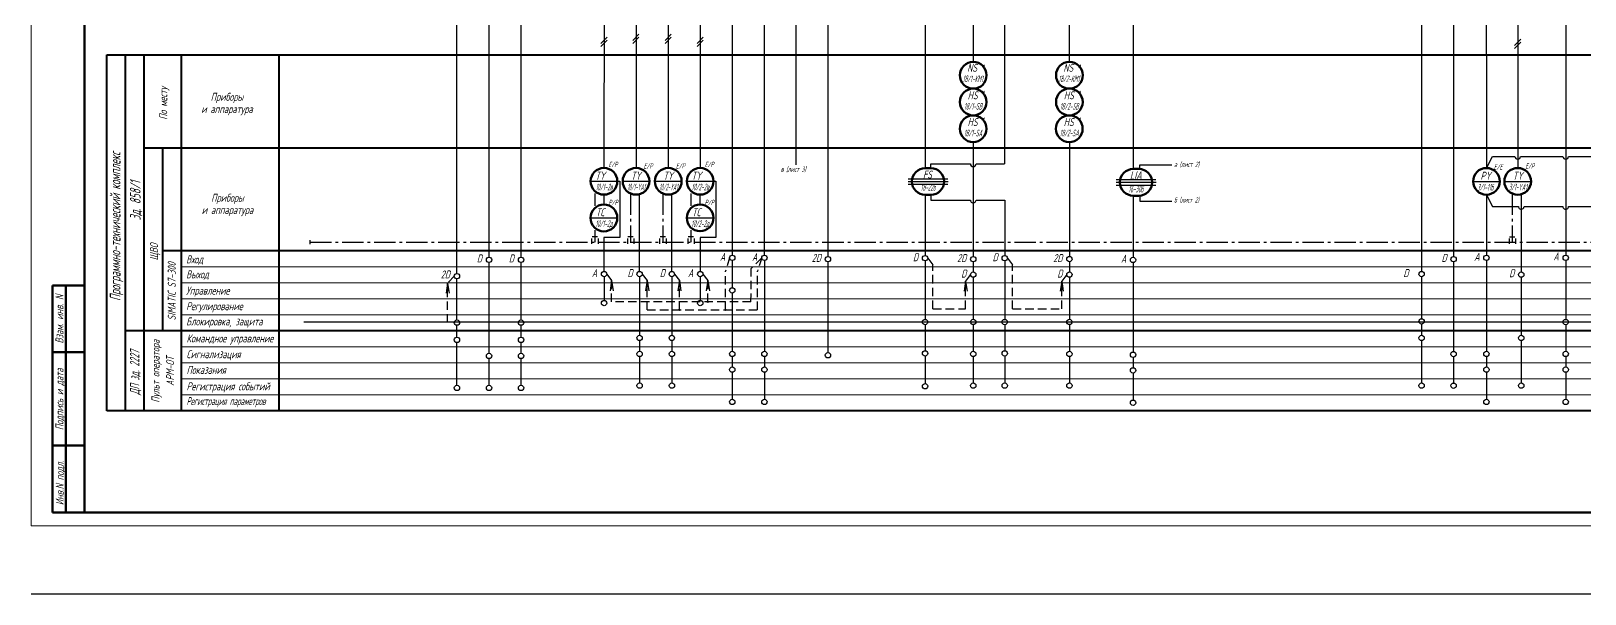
# Model space of a CAD drawing. Header units: millimetres. Extents: x -680 to 9204, y -4430 to 7779.
# Drawn here: x 3373 to 3956, y 6499 to 6710 of the extents above; entities that cross this region are included whole.
import ezdxf
from ezdxf.enums import TextEntityAlignment as Align

# ---------------------------------------------------------------- set-up
doc = ezdxf.new("R2010")
doc.units = ezdxf.units.MM
doc.linetypes.add('gost6', pattern=[12, 8, -1.5, 1, -1.5])
doc.linetypes.add('невидимая2', pattern=[4.7625, 3.175, -1.5875])
doc.layers.get('Defpoints').update_dxf_attribs({"color": 33})
for name, color, linetype, lineweight in [('Выноска', 137, 'Continuous', 20), ('Датчики', 31, 'Continuous', 50), ('Связи', 95, 'Continuous', 25), ('Текст_КИП', 2, 'Continuous', 25), ('Толст.рамка', 7, 'Continuous', 60), ('Тонк.рамка', 10, 'Continuous', 20), ('Щиты_пульты', 5, 'Continuous', 40)]:
    doc.layers.add(name, color=color, linetype=linetype, lineweight=lineweight)
doc.layers.add('Осевая', color=130, linetype='gost6')
doc.layers.add('Текст.', color=51, linetype='Continuous')
doc.styles.add('Simplex', font='simplex.shx', dxfattribs={"width": 0.7, "oblique": 15})

# ---------------------------------------------------------------- blocks, each defined once
blk = doc.blocks.new('A$C7C577D92')
at = {"layer": 'Defpoints', "ltscale": 0.2}
for p, q in [((0, 6), (14.9, 6)), ((0, 5), (15, 5)), ((0, 4), (14.9, 4))]:
    blk.add_line(p, q, dxfattribs=at)
at = {"layer": 'Датчики', "color": 4}
for p, q in [((6.44, 10), (8.56, 10)), ((6.44, 0), (8.56, 0))]:
    blk.add_line(p, q, dxfattribs=at)
for centre, start, end in [((6.44, 5), 90, 270), ((8.56, 5), 270, 90)]:
    blk.add_arc(centre, 5, start, end, dxfattribs=at)

msp = doc.modelspace()

# ---------------------------------------------------------------- hatches: boundary and pattern name
for points in [[(3529.264, 6615.49), (3529.841, 6611.685), (3529.264, 6613.069), (3528.688, 6611.685)], [(3590.762, 6616.422), (3591.339, 6612.618), (3590.762, 6614.001), (3590.185, 6612.618)], [(3604.08, 6616.422), (3604.657, 6612.617), (3604.08, 6614.001), (3603.504, 6612.617)], [(3616.171, 6616.422), (3616.748, 6612.617), (3616.171, 6614), (3615.595, 6612.617)], [(3626.821, 6616.422), (3627.398, 6612.617), (3626.821, 6614), (3626.244, 6612.617)], [(3723.449, 6616.256), (3722.872, 6612.452), (3723.449, 6613.835), (3724.025, 6612.452)], [(3759.489, 6616.231), (3758.912, 6612.427), (3759.489, 6613.81), (3760.065, 6612.427)]]:
    msp.add_hatch(color=256).paths.add_polyline_path(points)
h = msp.add_hatch(color=256)
h.dxf.hatch_style = 1
h.paths.add_polyline_path([(3616.422, 6605.478, 1), (3615.921, 6605.478, 1)])
h = msp.add_hatch(color=256)
h.dxf.hatch_style = 1
h.paths.add_polyline_path([(3627.071, 6608.415, 1), (3626.57, 6608.415, 1)])
h = msp.add_hatch(color=256)
h.dxf.hatch_style = 1
h.paths.add_polyline_path([(3633.697, 6605.478, 1), (3633.196, 6605.478, 1)])

# ---------------------------------------------------------------- linework, layer by layer
for p, q in [((3586.724, 6705.307), (3589.034, 6707.617)), ((3586.724, 6704.178), (3589.034, 6706.487)), ((3598.699, 6706.401), (3601.009, 6708.71)), ((3598.699, 6705.272), (3601.009, 6707.581)), ((3610.791, 6706.401), (3613.1, 6708.71)), ((3610.791, 6705.271), (3613.1, 6707.581)), ((3622.783, 6705.307), (3625.093, 6707.616)), ((3622.783, 6704.177), (3625.093, 6706.486)), ((3929.229, 6704.536), (3931.538, 6706.845)), ((3929.229, 6703.406), (3931.538, 6705.715)), ((3582.894, 6653.624), (3592.894, 6653.624)), ((3594.913, 6653.624), (3604.913, 6653.624)), ((3607.004, 6653.624), (3617.004, 6653.624)), ((3618.953, 6653.624), (3628.953, 6653.624)), ((3703.306, 6653.539), (3715.423, 6653.539)), ((3781.261, 6653.241), (3793.377, 6653.241)), ((3913.631, 6653.602), (3923.631, 6653.602)), ((3925.398, 6653.602), (3935.398, 6653.602)), ((3582.865, 6639.911), (3592.865, 6639.911)), ((3618.924, 6639.911), (3628.924, 6639.911)), ((3529.264, 6615.49), (3528.688, 6611.685)), ((3529.264, 6615.49), (3529.841, 6611.685)), ((3590.762, 6616.422), (3590.185, 6612.618)), ((3590.762, 6616.422), (3591.339, 6612.618)), ((3604.08, 6616.422), (3603.504, 6612.617)), ((3604.08, 6616.422), (3604.657, 6612.617)), ((3616.171, 6616.422), (3615.595, 6612.617)), ((3616.171, 6616.422), (3616.748, 6612.617)), ((3626.821, 6616.422), (3626.244, 6612.617)), ((3626.821, 6616.422), (3627.398, 6612.617)), ((3723.449, 6616.256), (3722.872, 6612.452)), ((3723.449, 6616.256), (3724.025, 6612.452)), ((3759.489, 6616.231), (3758.912, 6612.427)), ((3759.489, 6616.231), (3760.065, 6612.427)), ((3475.373, 6600.929), (4232.379, 6600.929))]:
    msp.add_line(p, q)
at = {"linetype": 'невидимая2'}
for p, q in [((3634.982, 6624.939), (3633.471, 6619.997)), ((3647.02, 6624.95), (3643.003, 6620.93)), ((3647.02, 6624.95), (3645.493, 6620.011)), ((3709.239, 6624.822), (3711.194, 6622.316)), ((3711.194, 6605.839), (3711.194, 6622.316)), ((3739.081, 6624.822), (3741.036, 6622.316)), ((3741.036, 6605.839), (3741.036, 6622.316)), ((3531.789, 6618.081), (3529.264, 6615.49)), ((3588.914, 6618.877), (3590.762, 6616.422)), ((3602.232, 6618.877), (3604.08, 6616.422)), ((3614.324, 6618.877), (3616.171, 6616.422)), ((3624.973, 6618.877), (3626.821, 6616.422)), ((3633.446, 6605.439), (3633.446, 6619.972)), ((3642.993, 6608.416), (3643.003, 6620.93)), ((3645.493, 6605.478), (3645.493, 6620.011)), ((3725.296, 6618.686), (3723.449, 6616.256)), ((3761.337, 6618.686), (3759.489, 6616.231)), ((3529.265, 6600.687), (3529.264, 6615.49)), ((3590.762, 6608.412), (3590.762, 6616.422)), ((3604.08, 6605.478), (3604.08, 6616.422)), ((3616.171, 6605.478), (3616.171, 6616.422)), ((3626.821, 6608.416), (3626.821, 6616.422)), ((3723.449, 6605.839), (3723.449, 6616.256)), ((3759.489, 6605.839), (3759.489, 6616.231)), ((3642.993, 6608.416), (3590.762, 6608.412)), ((3604.08, 6605.478), (3645.493, 6605.478)), ((3711.194, 6605.839), (3723.449, 6605.839)), ((3741.036, 6605.839), (3759.489, 6605.839))]:
    msp.add_line(p, q, dxfattribs=at)
for centre, radius in [((3544.791, 6624.214), 1), ((3556.791, 6624.22), 1), ((3635.982, 6624.95), 1), ((3648.02, 6624.95), 1), ((3671.847, 6624.447), 1), ((3708.239, 6624.822), 1), ((3726.295, 6624.468), 1), ((3738.081, 6624.822), 1), ((3762.335, 6624.478), 1), ((3786.191, 6624.155), 1), ((3906.362, 6624.452), 1), ((3918.665, 6624.95), 1), ((3948.371, 6624.95), 1), ((3532.789, 6618.081), 1), ((3587.914, 6618.877), 1), ((3601.232, 6618.877), 1), ((3613.324, 6618.877), 1), ((3623.973, 6618.877), 1), ((3726.296, 6618.686), 1), ((3762.337, 6618.686), 1), ((3894.367, 6618.877), 1), ((3931.717, 6618.658), 1), ((3635.982, 6612.748), 1), ((3587.914, 6608), 1), ((3616.171, 6605.478), 0.251), ((3623.973, 6608), 1), ((3626.821, 6608.415), 0.251), ((3633.446, 6605.478), 0.251), ((3532.789, 6600.695), 1), ((3556.791, 6600.695), 1), ((3708.239, 6600.901), 1), ((3726.296, 6600.933), 1), ((3738.081, 6600.901), 1), ((3762.337, 6600.933), 1), ((3894.367, 6601.124), 1), ((3948.371, 6600.904), 1), ((3532.789, 6594.214), 1), ((3556.791, 6594.214), 1), ((3601.232, 6594.94), 1), ((3613.324, 6594.939), 1), ((3894.367, 6594.931), 1), ((3931.717, 6594.931), 1), ((3544.791, 6588.214), 1), ((3556.791, 6588.214), 1), ((3601.253, 6588.93), 1), ((3613.344, 6588.929), 1), ((3635.982, 6588.95), 1), ((3648.02, 6588.95), 1), ((3671.847, 6588.447), 1), ((3708.239, 6589.137), 1), ((3726.296, 6588.931), 1), ((3738.081, 6589.137), 1), ((3762.337, 6588.931), 1), ((3786.191, 6588.633), 1), ((3906.362, 6588.915), 1), ((3918.665, 6588.95), 1), ((3948.371, 6588.95), 1), ((3635.982, 6583.067), 1), ((3648.02, 6583.067), 1), ((3786.191, 6582.77), 1), ((3918.665, 6583.067), 1), ((3948.371, 6583.067), 1), ((3532.789, 6576.214), 1), ((3544.791, 6576.214), 1), ((3556.791, 6576.214), 1), ((3601.253, 6577.066), 1), ((3613.344, 6577.066), 1), ((3708.239, 6576.833), 1), ((3726.296, 6577.068), 1), ((3738.081, 6577.067), 1), ((3762.337, 6577.067), 1), ((3894.367, 6577.067), 1), ((3906.362, 6577.052), 1), ((3931.717, 6577.067), 1), ((3635.982, 6570.959), 1), ((3648.02, 6570.959), 1), ((3786.191, 6570.661), 1), ((3918.665, 6570.959), 1), ((3948.371, 6570.959), 1)]:
    msp.add_circle(centre, radius)
at = {"layer": 'Выноска'}
for p, q in [((3429.495, 6621.594), (4237.799, 6621.594)), ((3429.495, 6615.594), (4237.799, 6615.594)), ((3429.495, 6609.594), (4237.799, 6609.594)), ((3429.495, 6603.594), (4237.799, 6603.594)), ((3429.495, 6591.594), (4237.799, 6591.594)), ((3429.495, 6585.594), (4237.799, 6585.594)), ((3429.495, 6579.594), (4237.799, 6579.594)), ((3429.495, 6573.594), (4237.799, 6573.594))]:
    msp.add_line(p, q, dxfattribs=at)
at = {"layer": 'Датчики'}
for centre, radius in [((3726.298, 6693.347), 5), ((3762.339, 6693.347), 5), ((3726.285, 6683.336), 5), ((3762.326, 6683.335), 5), ((3726.259, 6673.324), 5), ((3762.299, 6673.324), 5), ((3587.879, 6653.624), 5), ((3599.898, 6653.624), 5), ((3611.989, 6653.624), 5), ((3623.938, 6653.624), 5), ((3918.663, 6653.602), 5), ((3930.383, 6653.602), 5), ((3587.85, 6639.911), 5.032), ((3623.909, 6639.911), 5)]:
    msp.add_circle(centre, radius, dxfattribs=at)
at = {"layer": 'Осевая'}
for p, q in [((3584.405, 6649.039), (3584.407, 6644.498)), ((3587.8, 6648.769), (3587.802, 6644.766)), ((3597.826, 6649.039), (3597.833, 6630.869)), ((3609.917, 6649.038), (3609.924, 6630.869)), ((3620.464, 6649.038), (3620.466, 6644.497)), ((3623.859, 6648.769), (3623.861, 6644.765)), ((3928.318, 6649.017), (3928.318, 6630.869)), ((3584.411, 6635.324), (3584.412, 6630.87)), ((3620.47, 6635.323), (3620.471, 6630.869)), ((3477.732, 6630.131), (3477.732, 6631.613)), ((3477.732, 6630.872), (4232.379, 6630.872)), ((3583.238, 6632.255), (3583.238, 6630.255)), ((3585.412, 6632.766), (3583.412, 6632.766)), ((3585.664, 6632.255), (3585.664, 6630.255)), ((3596.659, 6632.254), (3596.659, 6630.254)), ((3598.833, 6632.766), (3596.833, 6632.766)), ((3599.085, 6632.254), (3599.085, 6630.254)), ((3608.75, 6632.254), (3608.75, 6630.254)), ((3610.924, 6632.765), (3608.924, 6632.765)), ((3611.176, 6632.254), (3611.176, 6630.254)), ((3619.297, 6632.254), (3619.297, 6630.254)), ((3621.471, 6632.765), (3619.471, 6632.765)), ((3621.723, 6632.254), (3621.723, 6630.254)), ((3927.144, 6632.232), (3927.144, 6630.232)), ((3929.318, 6632.744), (3927.318, 6632.744)), ((3929.57, 6632.232), (3929.57, 6630.232))]:
    msp.add_line(p, q, dxfattribs=at)
at = {"layer": 'Связи'}
for p, q in [((3671.847, 7035.928), (3671.847, 6625.447)), ((3659.847, 7030.559), (3659.847, 6659.753)), ((3647.99, 7005.679), (3647.99, 6625.95)), ((3708.237, 6989.498), (3708.237, 6658.656)), ((3738.078, 6989.494), (3738.078, 6660.179)), ((3635.926, 6988.235), (3635.966, 6625.95)), ((3786.265, 6979.915), (3786.191, 6658.358)), ((3623.938, 6975.59), (3623.938, 6658.656)), ((3930.383, 6974.409), (3930.383, 6658.656)), ((3611.994, 6955.724), (3611.989, 6658.656)), ((3894.356, 6957.308), (3894.356, 6658.656)), ((3599.902, 6951.86), (3599.898, 6658.656)), ((3587.951, 6948.44), (3587.879, 6658.656)), ((3726.254, 6923.31), (3726.264, 6698.347)), ((3762.304, 6923.31), (3762.304, 6698.347)), ((3906.365, 6922.86), (3906.363, 6679.149)), ((3918.241, 6922.861), (3918.663, 6679.149)), ((3948.432, 6922.695), (3948.374, 6679.15)), ((3532.789, 6619.081), (3532.788, 6859.403)), ((3544.79, 6625.214), (3544.788, 6854.015)), ((3556.789, 6625.22), (3556.788, 6854.015)), ((3906.363, 6679.149), (3906.362, 6625.452)), ((3918.663, 6679.149), (3918.663, 6658.602)), ((3948.374, 6679.15), (3948.374, 6625.95)), ((3726.285, 6668.347), (3726.295, 6625.468)), ((3762.326, 6668.347), (3762.335, 6625.478)), ((3710.353, 6658.656), (3710.353, 6660.179)), ((3710.353, 6660.179), (3725.233, 6660.179)), ((3727.341, 6660.179), (3738.078, 6660.179)), ((3788.755, 6658.227), (3788.755, 6659.75)), ((3788.755, 6659.75), (3800.78, 6659.75)), ((3894.356, 6658.656), (3894.367, 6619.877)), ((3918.663, 6658.602), (3920.911, 6662.968)), ((3920.911, 6662.968), (3929.329, 6662.968)), ((3931.437, 6662.968), (3947.32, 6662.968)), ((3949.428, 6662.968), (3966.391, 6662.968)), ((3592.882, 6653.624), (3593.781, 6653.624)), ((3593.781, 6653.624), (3593.781, 6632.538)), ((3628.941, 6653.624), (3629.84, 6653.624)), ((3629.84, 6653.624), (3629.84, 6632.537)), ((3601.232, 6619.877), (3601.232, 6648.772)), ((3613.324, 6619.877), (3613.324, 6648.772)), ((3708.237, 6648.592), (3708.239, 6625.822)), ((3710.353, 6648.656), (3710.353, 6646.563)), ((3710.353, 6646.563), (3725.236, 6646.563)), ((3727.344, 6646.563), (3738.079, 6646.563)), ((3738.079, 6646.563), (3738.081, 6625.822)), ((3786.191, 6648.358), (3786.203, 6625.155)), ((3788.755, 6648.227), (3788.755, 6646.135)), ((3788.755, 6646.135), (3800.749, 6646.135)), ((3918.663, 6648.602), (3918.665, 6625.95)), ((3918.663, 6648.602), (3920.911, 6644.236)), ((3931.706, 6648.747), (3931.717, 6619.658)), ((3920.911, 6644.236), (3930.654, 6644.237)), ((3932.762, 6644.237), (3947.32, 6644.238)), ((3949.428, 6644.238), (3966.391, 6644.239)), ((3593.781, 6632.538), (3587.88, 6632.536)), ((3587.88, 6632.536), (3587.885, 6619.877)), ((3629.84, 6632.537), (3623.939, 6632.536)), ((3623.939, 6632.536), (3623.944, 6619.877)), ((3544.791, 6589.214), (3544.79, 6623.214)), ((3556.789, 6601.695), (3556.789, 6623.22)), ((3635.982, 6623.95), (3635.982, 6613.748)), ((3648.02, 6623.95), (3648.02, 6589.95)), ((3671.847, 6623.447), (3671.847, 6589.447)), ((3708.239, 6623.822), (3708.239, 6601.901)), ((3726.295, 6623.468), (3726.296, 6619.707)), ((3738.081, 6623.822), (3738.081, 6601.901)), ((3762.335, 6623.478), (3762.336, 6619.717)), ((3786.191, 6623.155), (3786.191, 6589.633)), ((3906.362, 6623.452), (3906.362, 6589.915)), ((3918.665, 6623.95), (3918.665, 6589.95)), ((3948.371, 6623.95), (3948.371, 6601.904)), ((3532.789, 6601.695), (3532.789, 6617.081)), ((3587.914, 6617.877), (3587.914, 6609)), ((3601.232, 6617.877), (3601.232, 6595.921)), ((3613.324, 6617.877), (3613.324, 6595.921)), ((3623.973, 6617.877), (3623.973, 6609)), ((3726.296, 6617.686), (3726.296, 6601.933)), ((3762.337, 6617.686), (3762.337, 6601.933)), ((3894.367, 6617.877), (3894.367, 6602.124)), ((3931.717, 6617.658), (3931.717, 6595.931)), ((3635.982, 6611.748), (3635.982, 6589.95)), ((3532.789, 6595.214), (3532.789, 6599.695)), ((3556.789, 6595.214), (3556.789, 6599.695)), ((3708.239, 6599.901), (3708.239, 6590.137)), ((3726.296, 6599.933), (3726.296, 6589.931)), ((3738.081, 6599.901), (3738.081, 6590.137)), ((3762.337, 6599.933), (3762.337, 6589.931)), ((3894.367, 6600.124), (3894.367, 6595.931)), ((3948.371, 6599.904), (3948.371, 6589.95)), ((3532.789, 6577.214), (3532.789, 6593.214)), ((3556.789, 6589.214), (3556.789, 6593.214)), ((3601.217, 6593.94), (3601.242, 6589.931)), ((3613.308, 6593.94), (3613.333, 6589.931)), ((3894.367, 6593.931), (3894.367, 6578.067)), ((3931.717, 6593.931), (3931.717, 6578.067)), ((3601.253, 6587.931), (3601.253, 6578.066)), ((3613.344, 6587.931), (3613.344, 6578.066)), ((3635.982, 6587.95), (3635.982, 6584.067)), ((3648.02, 6587.95), (3648.02, 6584.067)), ((3708.239, 6588.137), (3708.239, 6577.833)), ((3726.296, 6587.931), (3726.296, 6578.068)), ((3738.081, 6587.931), (3738.081, 6578.067)), ((3762.337, 6587.931), (3762.337, 6578.067)), ((3786.191, 6587.633), (3786.191, 6583.77)), ((3906.362, 6587.915), (3906.362, 6578.052)), ((3918.665, 6587.95), (3918.665, 6584.067)), ((3948.371, 6587.95), (3948.371, 6584.067)), ((3544.791, 6577.214), (3544.791, 6587.214)), ((3556.789, 6577.214), (3556.789, 6587.214)), ((3635.982, 6582.067), (3635.982, 6571.959)), ((3648.02, 6582.067), (3648.02, 6571.959)), ((3786.191, 6581.77), (3786.191, 6571.661)), ((3918.665, 6582.067), (3918.665, 6571.959)), ((3948.371, 6582.067), (3948.371, 6571.959)), ((3373.142, 6499.044), (4214.142, 6499.044))]:
    msp.add_line(p, q, dxfattribs=at)
for centre, end in [((3726.287, 6660.179), 0), ((3930.383, 6662.968), 0), ((3948.374, 6662.968), 0), ((3726.29, 6646.563), 0.000002), ((3931.708, 6644.237), 0.003413), ((3948.374, 6644.238), 0.003413)]:
    msp.add_arc(centre, 1.054, 180, end, dxfattribs=at)
at = {"layer": 'Толст.рамка'}
for p, q in [((3393.14, 6529.589), (3393.14, 7113.595)), ((4629.642, 6529.589), (3393.14, 6529.589))]:
    msp.add_line(p, q, dxfattribs=at)
at = {"layer": 'Толст.рамка', "lineweight": 60}
for p, q in [((3381.14, 6529.589), (3381.14, 6614.589)), ((3393.14, 6614.589), (3381.14, 6614.589)), ((3386.14, 6529.589), (3386.14, 6614.589)), ((3393.14, 6589.589), (3381.14, 6589.589)), ((3381.14, 6554.589), (3393.14, 6554.589)), ((3393.14, 6529.589), (3381.14, 6529.589))]:
    msp.add_line(p, q, dxfattribs=at)
at = {"layer": 'Тонк.рамка'}
for p, q in [((3373.142, 6524.597), (3373.142, 7118.597)), ((4634.642, 6524.597), (3373.142, 6524.597))]:
    msp.add_line(p, q, dxfattribs=at)
at = {"layer": 'Щиты_пульты', "color": 5}
for p, q in [((3401.493, 6567.594), (3401.494, 6701.01)), ((3401.494, 6701.01), (4237.799, 6701.009)), ((3408.493, 6567.594), (3408.494, 6701.01)), ((3415.493, 6567.594), (3415.494, 6701.01)), ((3429.495, 6567.594), (3429.496, 6701.01)), ((3465.974, 6701.01), (3465.974, 6567.594)), ((4237.799, 6666.01), (3415.494, 6666.01)), ((3422.491, 6597.594), (3422.491, 6666.01)), ((4237.799, 6627.594), (3422.491, 6627.594)), ((4237.799, 6597.594), (3408.493, 6597.595)), ((4237.799, 6567.594), (3401.493, 6567.594))]:
    msp.add_line(p, q, dxfattribs=at)

# ---------------------------------------------------------------- block references
for p in [(3701.865, 6648.539), (3779.819, 6648.241)]:
    msp.add_blockref('A$C7C577D92', p)

# ---------------------------------------------------------------- texts
at = {"style": 'Simplex', "oblique": 15, "width": 0.6}
for p in [(3729.772, 6695.641), (3765.812, 6695.641), (3729.737, 6685.804), (3765.777, 6685.804), (3729.71, 6675.792), (3765.751, 6675.792)]:
    msp.add_text('*', height=3, dxfattribs=at).set_placement(p, align=Align.CENTER)
for s, p in [('D', (3542.149, 6623.219)), ('D', (3554.147, 6623.219)), ('А', (3633.378, 6623.817)), ('А', (3645.416, 6623.817)), ('2D', (3669.243, 6623.447)), ('D', (3705.635, 6623.688)), ('D', (3735.477, 6623.688)), ('A', (3783.7, 6623.155)), ('D', (3903.758, 6623.437)), ('А', (3916.061, 6623.817)), ('A', (3945.767, 6623.979)), ('2D', (3530.147, 6617.219)), ('А', (3585.31, 6617.744)), ('D', (3598.628, 6617.744)), ('D', (3610.72, 6617.744)), ('А', (3621.369, 6617.744)), ('D', (3723.692, 6617.553)), ('D', (3759.733, 6617.553)), ('D', (3889.455, 6617.744)), ('D', (3929.113, 6617.686))]:
    msp.add_text(s, height=3, dxfattribs=at).set_placement(p, align=Align.RIGHT)
at = {"color": 1, "style": 'Simplex', "oblique": 15, "width": 0.6}
for p in [(3723.691, 6623.334), (3759.731, 6623.344)]:
    msp.add_text('2D', height=3, dxfattribs=at).set_placement(p, align=Align.RIGHT)
at = {"layer": 'Текст.', "style": 'Simplex', "oblique": 15, "width": 0.6}
for s, height, p in [('По месту', 3, (3424.188, 6682.812)), ('Программно-технический комплекс', 4, (3406.668, 6636.604)), ('Зд. 858/1', 4, (3414.189, 6646.329)), ('ЩВО', 3, (3420.729, 6627.154)), ('SIMATIC S7-300', 3, (3427.376, 6612.359)), ('ДП зд. 2227', 3.5, (3413.718, 6581.984)), ('Пульт оператора', 3, (3421.297, 6582.449)), ('АРМ-ОТ', 3, (3426.769, 6582.449))]:
    msp.add_text(s, height=height, rotation=90, dxfattribs=at).set_placement(p, align=Align.CENTER)
for s, p in [('Приборы', (3446.56, 6683.77)), ('и аппаратура', (3446.56, 6679.2)), ('Приборы', (3446.743, 6645.949)), ('и аппаратура', (3446.743, 6641.38))]:
    msp.add_text(s, height=3, dxfattribs=at).set_placement(p, align=Align.CENTER)
at = {"layer": 'Текст.', "style": 'Simplex', "oblique": 15}
for s, width, p in [('Вход', 0.6, (3431.254, 6622.883)), ('Выход', 0.6, (3431.254, 6617.267)), ('Управление', 0.6, (3431.254, 6611.177)), ('Регулирование', 0.6, (3431.254, 6605.34)), ('Блокировка, защита', 0.6, (3431.254, 6599.63)), ('Командное управление', 0.6, (3431.41, 6593.273)), ('Сигнализация', 0.6, (3431.41, 6587.347)), ('Показания', 0.6, (3431.41, 6581.472)), ('Регистрация событий', 0.6, (3431.41, 6575.303)), ('Регистрация параметров', 0.5, (3431.41, 6569.774))]:
    msp.add_text(s, height=3, dxfattribs=dict(at, width=width)).set_placement(p)
at = {"layer": 'Текст_КИП', "color": 4, "style": 'Simplex', "oblique": 15}
for s, width, p in [('18/1-КМ1', 0.45, (3726.12, 6690.782)), ('18/2-КМ1', 0.45, (3762.161, 6690.782)), ('18/1-SВ', 0.45, (3726.209, 6680.477)), ('18/2-SВ', 0.45, (3762.249, 6680.477)), ('18/1-SA', 0.45, (3726.182, 6670.465)), ('18/2-SA', 0.45, (3762.223, 6670.465)), ('10/1-2в', 0.45, (3587.886, 6650.221)), ('10/1-YA1', 0.4, (3599.932, 6650.221)), ('10/2-YA1', 0.4, (3612.023, 6650.221)), ('10/2-2в', 0.45, (3623.945, 6650.221)), ('18-22б', 0.45, (3709.345, 6650.122)), ('16-30б', 0.45, (3787.211, 6649.456)), ('3/1-YA1', 0.45, (3930.417, 6650.199)), ('10/1-2д', 0.45, (3587.857, 6636.508)), ('10/2-2д', 0.45, (3623.916, 6636.508))]:
    msp.add_text(s, height=2.5, dxfattribs=dict(at, width=width)).set_placement(p, align=Align.CENTER)
at = {"layer": 'Текст_КИП', "style": 'Simplex', "oblique": 15, "width": 0.6}
for s, p in [('NS', (3725.875, 6694.65)), ('NS', (3761.916, 6694.65)), ('НS', (3726.054, 6684.34)), ('НS', (3762.095, 6684.34)), ('НS', (3726.028, 6674.329)), ('НS', (3762.068, 6674.328)), ('ТY', (3586.507, 6654.257)), ('ТY', (3599.899, 6654.257)), ('ТY', (3611.99, 6654.257)), ('ТY', (3622.566, 6654.257)), ('FS', (3709.144, 6654.656)), ('LIA', (3787.201, 6654.358)), ('РY', (3918.356, 6654.203)), ('TY', (3930.384, 6654.235)), ('ТC', (3586.478, 6640.544)), ('ТC', (3622.537, 6640.544))]:
    msp.add_text(s, height=3, dxfattribs=at).set_placement(p, align=Align.CENTER)
for s, p in [('Е/Р', (3589.574, 6658.934)), ('Е/Р', (3602.73, 6658.385)), ('Е/Р', (3614.821, 6658.385)), ('Е/Р', (3625.632, 6658.933)), ('в (лист 3)', (3654.133, 6657.15)), ('а (лист 2)', (3801.593, 6658.948)), ('Е/Е', (3921.41, 6658.024)), ('Е/Р', (3933.215, 6658.363)), ('P/Р', (3589.545, 6644.692)), ('P/Р', (3625.604, 6644.691)), ('б (лист 2)', (3801.593, 6645.644))]:
    msp.add_text(s, height=2, dxfattribs=at).set_placement(p)
at = {"layer": 'Текст_КИП', "color": 4, "style": 'Simplex', "oblique": 15, "width": 0.45}
msp.add_text('3/1-11б', height=2.5, dxfattribs=at).set_placement((3915.198, 6650.16))
at = {"layer": 'Текст_КИП', "ltscale": 0.02, "style": 'Simplex', "oblique": 15, "width": 0.6}
for s, p in [('Взам. инв. N', (3385.271, 6601.96)), ('Подпись и дата', (3385.271, 6571.96)), ('Инв.N подл.', (3385.407, 6540.588))]:
    msp.add_text(s, height=3, rotation=90, dxfattribs=at).set_placement(p, align=Align.CENTER)

doc.saveas('drawing.dxf')
